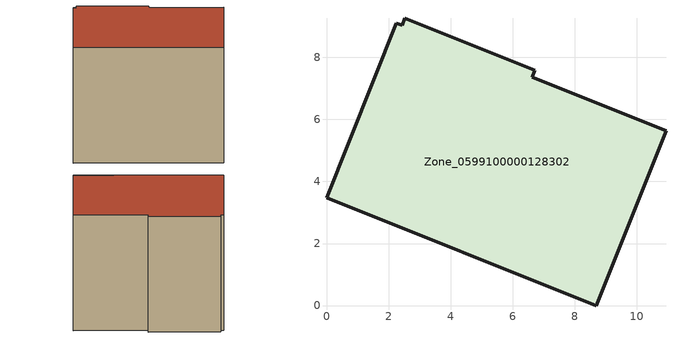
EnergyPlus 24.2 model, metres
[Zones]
Zone_0599100000128302
 floor ground (C_G): 6.71,7.58 6.63,7.36 10.95,5.63 8.69,0 0,3.47 2.25,9.1 2.44,9.03 2.52,9.26 z0.23
 wall outside (C_F): 8.69,0 10.95,5.63 6.63,7.36 6.71,7.58 2.52,9.26 2.44,9.03 2.25,9.1 0,3.47 8.69,0 z0.23:8.09
 roof outside (C_R): 6.63,7.36 6.71,7.58 2.52,9.26 2.44,9.03 2.25,9.1 0,3.47 8.69,0 10.95,5.63 z8.09
[BUILDING]
Pand.0599100000128302: North Axis=0; Terrain=City; Loads Convergence Tolerance Value=0.04; Temperature Convergence Tolerance Value=0.4; Solar Distribution=FullExterior; Maximum Number of Warmup Days=25; Minimum Number of Warmup Days=1
[Site:Location]
Rotterdam.The.Hague.AP_ZH_NLD Design_Conditions: Latitude=51.96; Longitude=4.45; Time Zone=1; Elevation=-4.5
[SITE:GROUNDTEMPERATURE:BUILDINGSURFACE]
18, 18, 18, 18, 18, 18, 18, 18, 18, 18, 18, 18
[MATERIAL] Thermal Absorptance=0.9; Solar Absorptance=0.7; Visible Absorptance=0.7
Name | Roughness | Thickness | Conductivity | Density | Specific Heat
G.TC.1965-1974 | MediumSmooth | 0.15 | 0.882353 | 540 | 1210
F.TC.1965-1974 | Rough | 0.3 | 0.697674 | 1920 | 840
R.TC.1965-1974 | MediumRough | 0.2 | 0.232558 | 1500 | 1000
[CONSTRUCTION]
C_G: G.TC.1965-1974
C_F: F.TC.1965-1974
C_R: R.TC.1965-1974
[ZONE]
Zone_0599100000128302: Type=1; Multiplier=1; Ceiling Height=Autocalculate; Volume=Autocalculate; Floor Area=autocalculate; Part of Total Floor Area=Yes
[ZONEINFILTRATION:DESIGNFLOWRATE]
Infil_Zone_0599100000128302: Zone or ZoneList or Space or SpaceList=Zone_0599100000128302; Schedule=AlwaysOn; Design Flow Rate Calculation Method=Flow/Area; Flow Rate per Floor Area=0.003; Constant Term Coefficient=1; Temperature Term Coefficient=0; Velocity Term Coefficient=0; Velocity Squared Term Coefficient=0
[HVACTEMPLATE:ZONE:IDEALLOADSAIRSYSTEM]
Zone_0599100000128302: Maximum Heating Supply Air Temperature=50; Minimum Cooling Supply Air Temperature=13; Maximum Heating Supply Air Humidity Ratio=0.0156; Minimum Cooling Supply Air Humidity Ratio=0.0077; Heating Limit=NoLimit; Cooling Limit=NoLimit; Dehumidification Control Type=ConstantSensibleHeatRatio; Cooling Sensible Heat Ratio=0.7; Dehumidification Setpoint=60; Humidification Control Type=None; Humidification Setpoint=30; Outdoor Air Method=None; Outdoor Air Flow Rate per Person=0.00944; Outdoor Air Flow Rate per Zone Floor Area=0; Outdoor Air Flow Rate per Zone=0; Demand Controlled Ventilation Type=None; Outdoor Air Economizer Type=NoEconomizer; Heat Recovery Type=None; Sensible Heat Recovery Effectiveness=0.7; Latent Heat Recovery Effectiveness=0.65
[ZONECONTROL:THERMOSTAT]
ThermostatControl_Zone_0599100000128302: Zone or ZoneList=Zone_0599100000128302; Control Type Schedule=DualSetpointControlType; Control 1=Thermostat_Zone_0599100000128302; Temperature Difference Between Cutout And Setpoint=0
[THERMOSTATSETPOINT:DUALSETPOINT]
Thermostat_Zone_0599100000128302: Heating Setpoint Temperature Schedule=HeatingSetpoint_Zone_0599100000128302; Cooling Setpoint Temperature Schedule=CoolingSetpoint_Zone_0599100000128302
[SCHEDULE:COMPACT]
HeatingSetpoint_Zone_0599100000128302: Through: 12/31, For: AllDays, Until: 24:00, 21
CoolingSetpoint_Zone_0599100000128302: Through: 12/31, For: AllDays, Until: 24:00, 24
DualSetpointControlType: Through: 12/31, For: AllDays, Until: 24:00, 4
AlwaysOn: Through: 12/31, For: AllDays, Until: 24:00, 1
